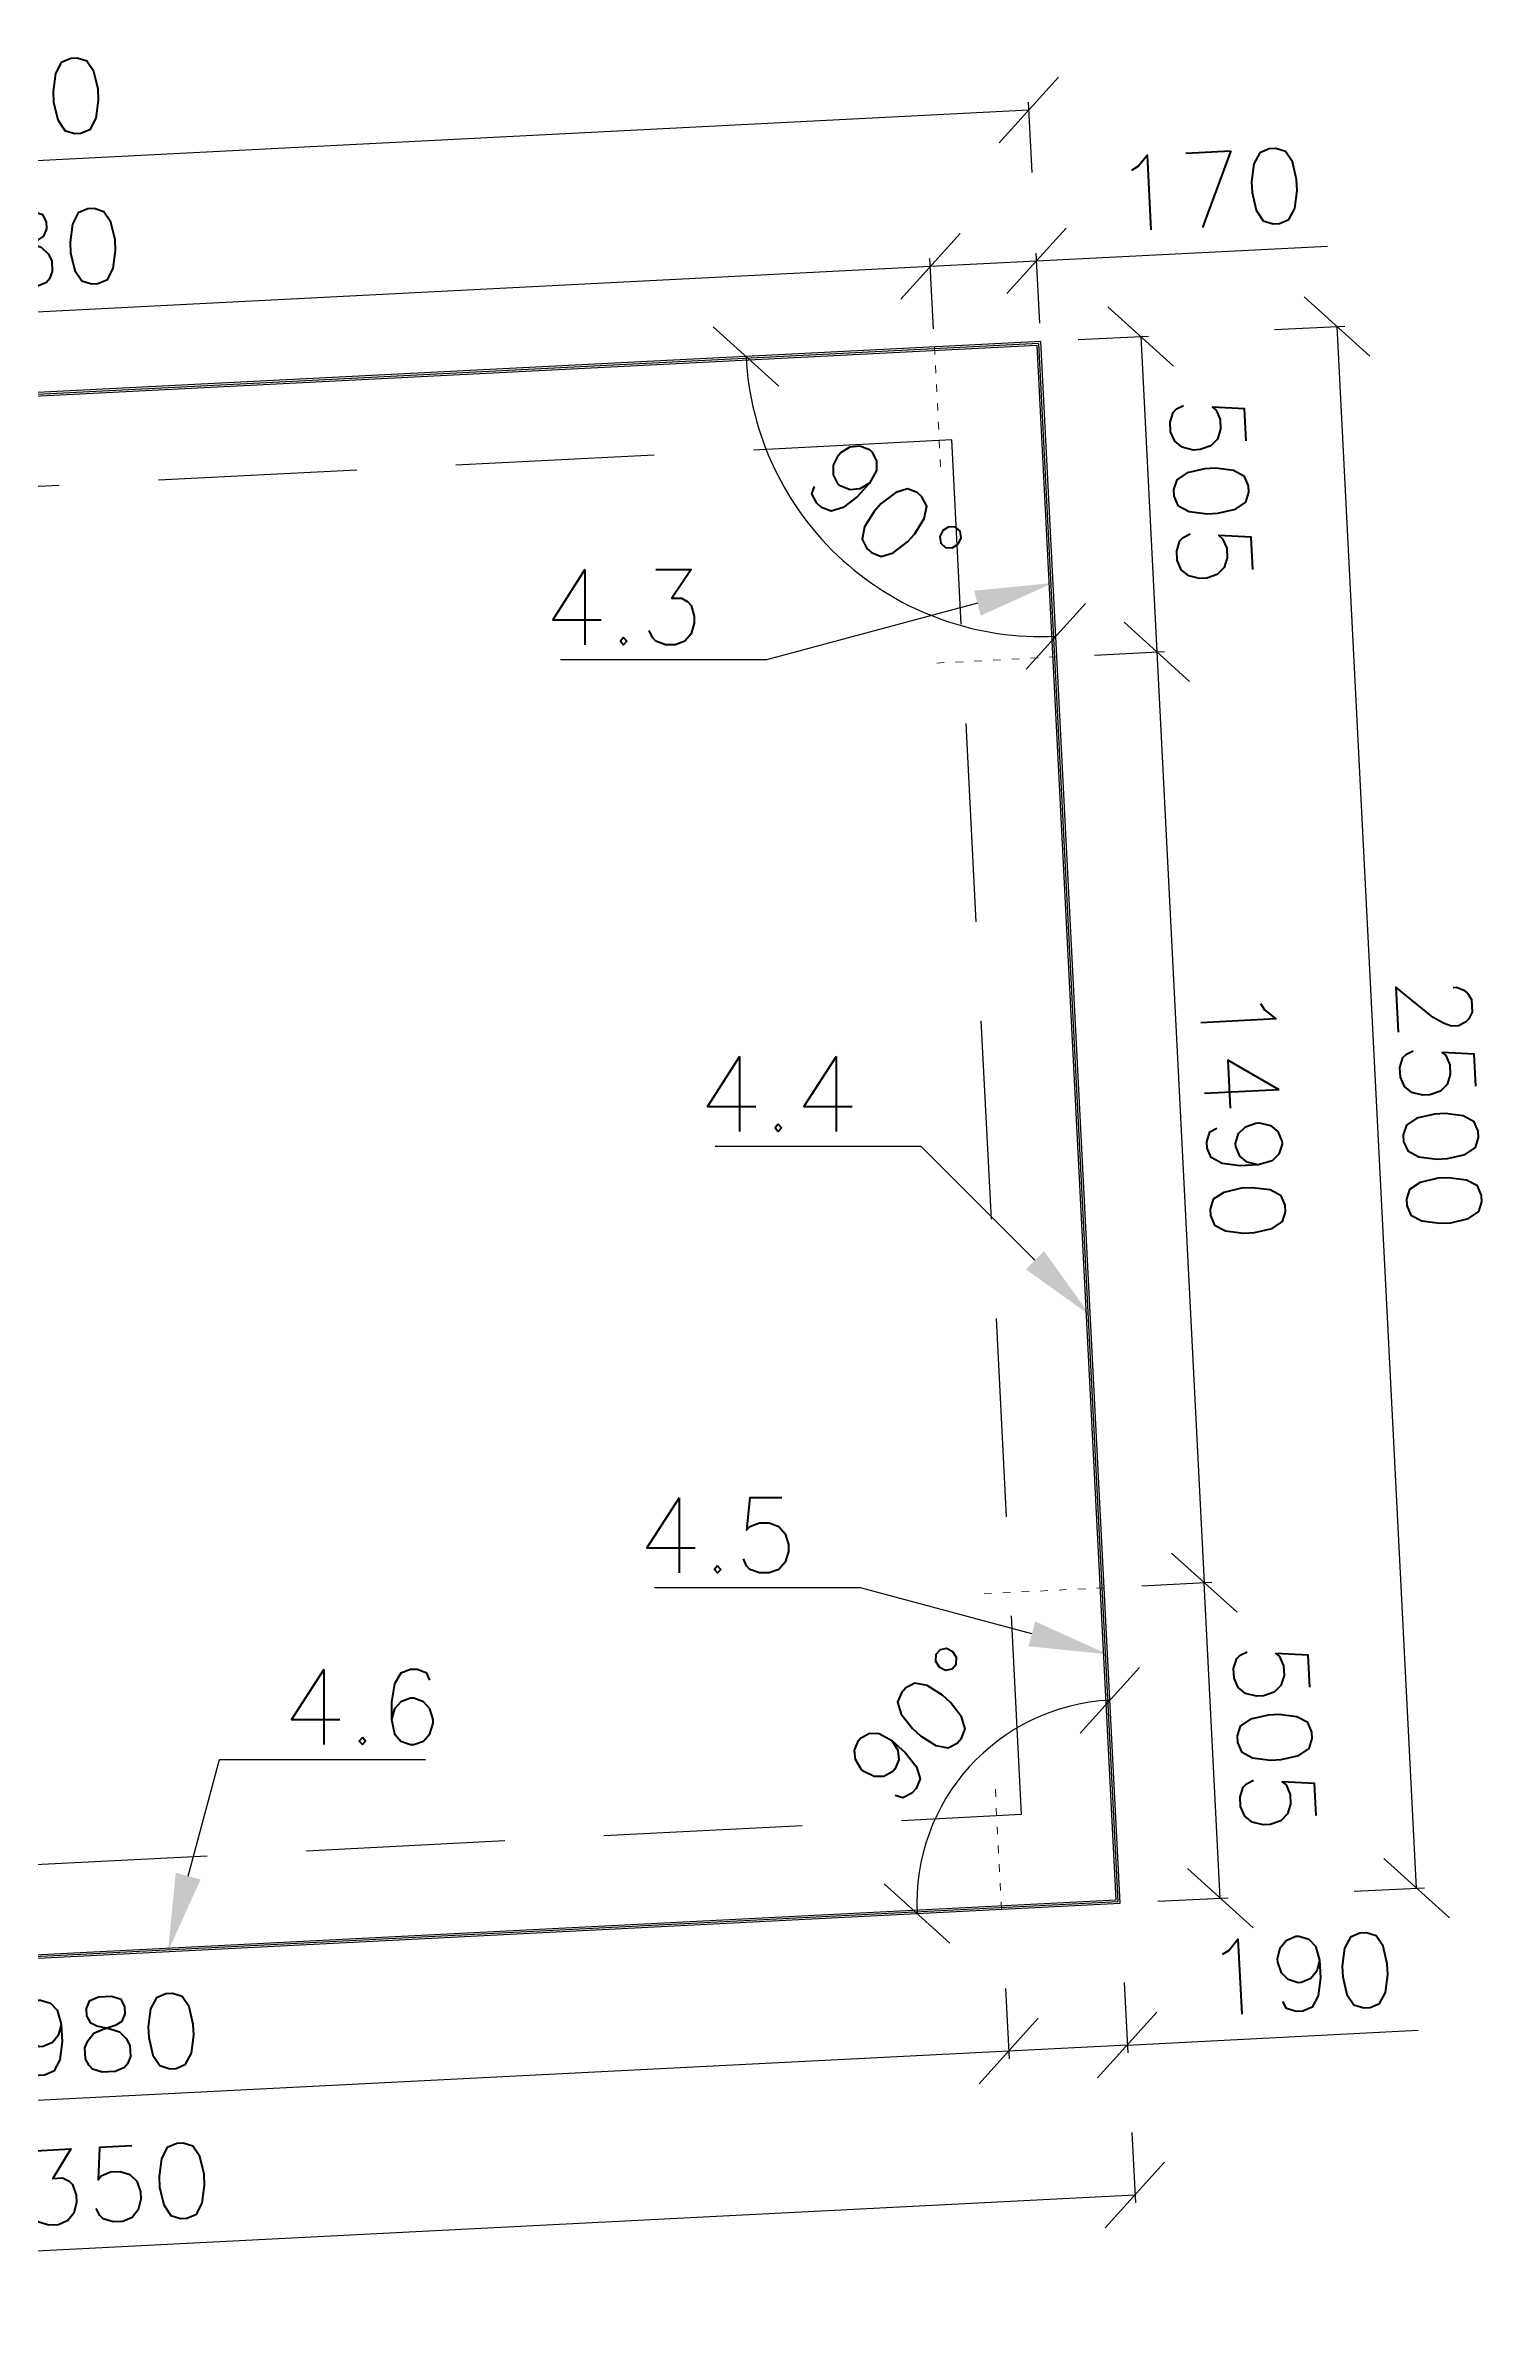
# Model space of a CAD drawing. Header units: millimetres. Extents: x 5046 to 47046, y -5997 to 25762.
# Drawn here: x 24080 to 26396, y 2287 to 5946 of the extents above; entities that cross this region are included whole.
import ezdxf
from ezdxf import colors
from ezdxf.entities.mleader import LeaderData, LeaderLine
from ezdxf.math import Vec2, Vec3

# ---------------------------------------------------------------- set-up
doc = ezdxf.new("R2010")
doc.units = ezdxf.units.MM
doc.linetypes.add('ACAD_ISO03W100', pattern=[30, 12, -18])
doc.linetypes.add('HIDDEN2', pattern=[4.7625, 3.175, -1.5875])
doc.layers.get('0').update_dxf_attribs({"lineweight": 0})
doc.layers.get('Defpoints').update_dxf_attribs({"lineweight": 0})
doc.layers.add('DIM', color=3, linetype='Continuous', lineweight=0)
doc.layers.add('Przerywana', color=230, linetype='ACAD_ISO03W100', lineweight=0)
doc.layers.add('L_KS2 350', color=150, linetype='Continuous')
doc.layers.add('L_KS_inderside', color=40, linetype='HIDDEN2')
doc.styles.add('Skala 1-50', font='simplex.shx', dxfattribs={"height": 120})
doc.dimstyles.new('Skala 1-50', dxfattribs={"dimtxt": 12, "dimasz": 100, "dimexe": 12.5, "dimexo": 0.625, "dimgap": 40, "dimtad": 1, "dimdec": 0, "dimtxsty": 'Skala 1-50', "dimblk": 'OBLIQUE', "dimcen": 2.5, "dimadec": 0, "dimazin": 0, "dimtfac": 1, "dimtdec": 0, "dimtmove": 0, "dimatfit": 3, "dimldrblk": 'OBLIQUE', "dimfxl": 100, "dimfxlon": 1, "dimarcsym": 0})

# ---------------------------------------------------------------- blocks, each defined once
blk = doc.blocks.new('_Oblique')
at = {"color": 0, "linetype": 'ByBlock', "lineweight": -2}
blk.add_line((-0.5, -0.5), (0.5, 0.5), dxfattribs=at)
blk = doc.blocks.new('*D450')
at = {"layer": 'Defpoints', "color": 0}
for p in [(25797.4, 2976.4), (22451.7, 2806.2), (25821.1, 2509.9)]:
    blk.add_point(p, dxfattribs=at)
at = {"layer": 'DIM', "color": 0, "lineweight": -2}
for p, q in [((25816, 2609.8), (25821.8, 2497.4)), ((22475.4, 2339.7), (25821.1, 2509.9)), ((22470.4, 2439.6), (22476.1, 2327.3))]:
    blk.add_line(p, q, dxfattribs=at)
at = {"layer": 'DIM', "color": 0, "linetype": 'ByBlock', "lineweight": -2, "xscale": 100, "yscale": 100, "zscale": 100}
for p, rotation in [((25821.1, 2509.9), 2.911440891904487), ((22475.4, 2339.7), 182.9114408919045)]:
    blk.add_blockref('_Oblique', p, dxfattribs=dict(at, rotation=rotation))
at = {"layer": 'DIM', "color": 0, "insert": (24143.2, 2524.7), "char_height": 120, "attachment_point": 5, "rotation": 2.9114, "style": 'Skala 1-50'}
blk.add_mtext('3350', dxfattribs=at)
blk = doc.blocks.new('*D452')
at = {"layer": 'Defpoints', "color": 0}
for p in [(25651.6, 5843.3), (25670.4, 5473.1), (22324.7, 5303)]:
    blk.add_point(p, dxfattribs=at)
at = {"layer": 'DIM', "color": 0, "lineweight": -2}
for p, q in [((25656.7, 5743.4), (25651, 5855.7)), ((22305.9, 5673.1), (25651.6, 5843.3)), ((22311, 5573.2), (22305.3, 5685.6))]:
    blk.add_line(p, q, dxfattribs=at)
at = {"layer": 'DIM', "color": 0, "linetype": 'ByBlock', "lineweight": -2, "xscale": 100, "yscale": 100, "zscale": 100}
for p, rotation in [((25651.6, 5843.3), 2.911440891904487), ((22305.9, 5673.1), 182.9114408919045)]:
    blk.add_blockref('_Oblique', p, dxfattribs=dict(at, rotation=rotation))
at = {"layer": 'DIM', "color": 0, "insert": (23973.7, 5858.1), "char_height": 120, "attachment_point": 5, "rotation": 2.9114, "style": 'Skala 1-50'}
blk.add_mtext('3350', dxfattribs=at)
blk = doc.blocks.new('*D488')
at = {"layer": 'Defpoints', "color": 0}
for p in [(25494.1, 5593.5), (25500.6, 5464.5), (22524.5, 5313.1)]:
    blk.add_point(p, dxfattribs=at)
at = {"layer": 'DIM', "color": 0, "lineweight": -2}
for p, q in [((25499.2, 5493.6), (25493.4, 5605.9)), ((22517.9, 5442.1), (25494.1, 5593.5)), ((22523, 5342.2), (22517.3, 5454.6))]:
    blk.add_line(p, q, dxfattribs=at)
at = {"layer": 'DIM', "color": 0, "linetype": 'ByBlock', "lineweight": -2, "xscale": 100, "yscale": 100, "zscale": 100}
for p, rotation in [((25494.1, 5593.5), 2.911440891904368), ((22517.9, 5442.1), 182.9114408919044)]:
    blk.add_blockref('_Oblique', p, dxfattribs=dict(at, rotation=rotation))
at = {"layer": 'DIM', "color": 0, "insert": (24000.9, 5617.6), "char_height": 120, "attachment_point": 5, "rotation": 2.9114, "style": 'Skala 1-50'}
blk.add_mtext('2980', dxfattribs=at)
blk = doc.blocks.new('*D489')
at = {"layer": 'Defpoints', "color": 0}
for p in [(25663.9, 5602.1), (25500.6, 5464.5), (25670.4, 5473.1)]:
    blk.add_point(p, dxfattribs=at)
at = {"layer": 'DIM', "color": 0, "lineweight": -2}
for p, q in [((25499.2, 5493.6), (25493.4, 5605.9)), ((25494.1, 5593.5), (25663.9, 5602.1)), ((25668.9, 5502.2), (25663.2, 5614.6)), ((25663.9, 5602.1), (26129, 5625.7))]:
    blk.add_line(p, q, dxfattribs=at)
at = {"layer": 'DIM', "color": 0, "linetype": 'ByBlock', "lineweight": -2, "xscale": 100, "yscale": 100, "zscale": 100}
for p, rotation in [((25494.1, 5593.5), 182.9114408919065), ((25663.9, 5602.1), 2.911440891906485)]:
    blk.add_blockref('_Oblique', p, dxfattribs=dict(at, rotation=rotation))
at = {"layer": 'DIM', "color": 0, "insert": (25941.3, 5716.3), "char_height": 120, "attachment_point": 5, "rotation": 2.9114, "style": 'Skala 1-50'}
blk.add_mtext('170', dxfattribs=at)
blk = doc.blocks.new('*D497')
at = {"layer": 'Defpoints', "color": 0}
for p in [(25670.4, 5473.1), (25856.1, 4977), (25696.1, 4968.9)]:
    blk.add_point(p, dxfattribs=at)
at = {"layer": 'DIM', "color": 0, "lineweight": -2}
for p, q in [((25730.6, 5476.2), (25842.9, 5481.9)), ((25830.5, 5481.3), (25856.1, 4977)), ((25756.2, 4971.9), (25868.6, 4977.6))]:
    blk.add_line(p, q, dxfattribs=at)
at = {"layer": 'DIM', "color": 0, "linetype": 'ByBlock', "lineweight": -2, "xscale": 100, "yscale": 100, "zscale": 100}
for p, rotation in [((25830.5, 5481.3), 92.91144089190531), ((25856.1, 4977), 272.9114408919053)]:
    blk.add_blockref('_Oblique', p, dxfattribs=dict(at, rotation=rotation))
at = {"layer": 'DIM', "color": 0, "insert": (25943.1, 5234.2), "char_height": 120, "attachment_point": 5, "rotation": 272.9114, "style": 'Skala 1-50'}
blk.add_mtext('505', dxfattribs=at)
blk = doc.blocks.new('*D498')
at = {"layer": 'Defpoints', "color": 0}
for p in [(25771.8, 3480.7), (25931.8, 3488.8), (25797.4, 2976.4)]:
    blk.add_point(p, dxfattribs=at)
at = {"layer": 'DIM', "color": 0, "lineweight": -2}
for p, q in [((25831.9, 3483.7), (25944.3, 3489.5)), ((25957.4, 2984.5), (25931.8, 3488.8)), ((25857.6, 2979.4), (25969.9, 2985.1))]:
    blk.add_line(p, q, dxfattribs=at)
at = {"layer": 'DIM', "color": 0, "linetype": 'ByBlock', "lineweight": -2, "xscale": 100, "yscale": 100, "zscale": 100}
for p, rotation in [((25931.8, 3488.8), 92.9114408919054), ((25957.4, 2984.5), 272.9114408919054)]:
    blk.add_blockref('_Oblique', p, dxfattribs=dict(at, rotation=rotation))
at = {"layer": 'DIM', "color": 0, "insert": (26044.5, 3241.7), "char_height": 120, "attachment_point": 5, "rotation": 272.9114, "style": 'Skala 1-50'}
blk.add_mtext('505', dxfattribs=at)
blk = doc.blocks.new('*D499')
at = {"layer": 'Defpoints', "color": 0}
for p in [(25696.1, 4968.9), (25771.8, 3480.7), (25931.8, 3488.8)]:
    blk.add_point(p, dxfattribs=at)
at = {"layer": 'DIM', "color": 0, "lineweight": -2}
for p, q in [((25756.2, 4971.9), (25868.6, 4977.6)), ((25856.1, 4977), (25931.8, 3488.8)), ((25831.9, 3483.7), (25944.3, 3489.5))]:
    blk.add_line(p, q, dxfattribs=at)
at = {"layer": 'DIM', "color": 0, "linetype": 'ByBlock', "lineweight": -2, "xscale": 100, "yscale": 100, "zscale": 100}
for p, rotation in [((25856.1, 4977), 92.91144089190554), ((25931.8, 3488.8), 272.9114408919056)]:
    blk.add_blockref('_Oblique', p, dxfattribs=dict(at, rotation=rotation))
at = {"layer": 'DIM', "color": 0, "insert": (25993.8, 4238), "char_height": 120, "attachment_point": 5, "rotation": 272.9114, "style": 'Skala 1-50'}
blk.add_mtext('1490', dxfattribs=at)
blk = doc.blocks.new('*D500')
at = {"layer": 'Defpoints', "color": 0}
for p in [(25607.6, 2966.7), (25797.4, 2976.4), (25619.2, 2739.9)]:
    blk.add_point(p, dxfattribs=at)
at = {"layer": 'DIM', "color": 0, "lineweight": -2}
for p, q in [((25614.1, 2839.8), (25619.8, 2727.5)), ((25803.9, 2849.5), (25809.6, 2737.1)), ((25808.9, 2749.6), (25619.2, 2739.9)), ((25808.9, 2749.6), (26274, 2773.2))]:
    blk.add_line(p, q, dxfattribs=at)
at = {"layer": 'DIM', "color": 0, "linetype": 'ByBlock', "lineweight": -2, "xscale": 100, "yscale": 100, "zscale": 100}
for p, rotation in [((25619.2, 2739.9), 182.9114408919045), ((25808.9, 2749.6), 2.911440891904482)]:
    blk.add_blockref('_Oblique', p, dxfattribs=dict(at, rotation=rotation))
at = {"layer": 'DIM', "color": 0, "insert": (26086.3, 2863.8), "char_height": 120, "attachment_point": 5, "rotation": 2.9114, "style": 'Skala 1-50'}
blk.add_mtext('190', dxfattribs=at)
blk = doc.blocks.new('*D501')
at = {"layer": 'Defpoints', "color": 0}
for p in [(25607.6, 2966.7), (22631.5, 2815.3), (22643, 2588.6)]:
    blk.add_point(p, dxfattribs=at)
at = {"layer": 'DIM', "color": 0, "lineweight": -2}
for p, q in [((25614.1, 2839.8), (25619.8, 2727.5)), ((25619.2, 2739.9), (22643, 2588.6)), ((22637.9, 2688.4), (22643.7, 2576.1))]:
    blk.add_line(p, q, dxfattribs=at)
at = {"layer": 'DIM', "color": 0, "linetype": 'ByBlock', "lineweight": -2, "xscale": 100, "yscale": 100, "zscale": 100}
for p, rotation in [((25619.2, 2739.9), 2.91144089190353), ((22643, 2588.6), 182.9114408919035)]:
    blk.add_blockref('_Oblique', p, dxfattribs=dict(at, rotation=rotation))
at = {"layer": 'DIM', "color": 0, "insert": (24126, 2764.1), "char_height": 120, "attachment_point": 5, "rotation": 2.9114, "style": 'Skala 1-50'}
blk.add_mtext('2980', dxfattribs=at)
blk = doc.blocks.new('*D507')
at = {"layer": 'Defpoints', "color": 0}
for p in [(26144.3, 5497.2), (25670.4, 5473.1), (25797.4, 2976.4)]:
    blk.add_point(p, dxfattribs=at)
at = {"layer": 'DIM', "color": 0, "lineweight": -2}
for p, q in [((26044.4, 5492.2), (26156.8, 5497.9)), ((26271.3, 3000.5), (26144.3, 5497.2)), ((26171.4, 2995.4), (26283.8, 3001.1))]:
    blk.add_line(p, q, dxfattribs=at)
at = {"layer": 'DIM', "color": 0, "linetype": 'ByBlock', "lineweight": -2, "xscale": 100, "yscale": 100, "zscale": 100}
for p, rotation in [((26144.3, 5497.2), 92.91144089190547), ((26271.3, 3000.5), 272.9114408919054)]:
    blk.add_blockref('_Oblique', p, dxfattribs=dict(at, rotation=rotation))
at = {"layer": 'DIM', "color": 0, "insert": (26307.7, 4253.9), "char_height": 120, "attachment_point": 5, "rotation": 272.9114, "style": 'Skala 1-50'}
blk.add_mtext('2500', dxfattribs=at)
blk = doc.blocks.new('*D936')
at = {"layer": 'Defpoints', "color": 0}
for p in [(25670.4, 5473.1), (22324.7, 5303), (22324.7, 5303), (22602.6, 4873.6), (22451.7, 2806.2)]:
    blk.add_point(p, dxfattribs=at)
at = {"layer": 'DIM', "color": 0, "lineweight": -2}
blk.add_arc((22324.7, 5303), 511.5, 272.9114, 2.9114, dxfattribs=at)
at = {"layer": 'DIM', "color": 0, "linetype": 'ByBlock', "lineweight": -2, "xscale": 100, "yscale": 100, "zscale": 100}
for p, rotation in [((22835.6, 5329), 92.9114408919045), ((22350.7, 4792.2), 182.9114408919054)]:
    blk.add_blockref('_Oblique', p, dxfattribs=dict(at, rotation=rotation))
at = {"layer": 'DIM', "color": 0, "insert": (22630.1, 5027.2), "char_height": 120, "attachment_point": 5, "rotation": 47.9114, "style": 'Skala 1-50'}
blk.add_mtext('90%%d', dxfattribs=at)
blk = doc.blocks.new('*D937')
at = {"layer": 'Defpoints', "color": 0}
for p in [(25670.4, 5473.1), (25670.4, 5473.1), (22324.7, 5303), (25274.4, 5216.8), (25797.4, 2976.4)]:
    blk.add_point(p, dxfattribs=at)
at = {"layer": 'DIM', "color": 0, "lineweight": -2}
blk.add_arc((25670.4, 5473.1), 471.7, 182.9114, 272.9114, dxfattribs=at)
at = {"layer": 'DIM', "color": 0, "linetype": 'ByBlock', "lineweight": -2, "xscale": 100, "yscale": 100, "zscale": 100}
for p, rotation in [((25199.3, 5449.2), 92.9114408919045), ((25694.4, 5002), 2.911440891905473)]:
    blk.add_blockref('_Oblique', p, dxfattribs=dict(at, rotation=rotation))
at = {"layer": 'DIM', "color": 0, "insert": (25421.3, 5197.3), "char_height": 120, "attachment_point": 5, "rotation": 317.9114, "style": 'Skala 1-50'}
blk.add_mtext('90%%d', dxfattribs=at)
blk = doc.blocks.new('*D938')
at = {"layer": 'Defpoints', "color": 0}
for p in [(22324.7, 5303), (22719.5, 2979.5), (25797.4, 2976.4), (22451.7, 2806.2), (22451.7, 2806.2)]:
    blk.add_point(p, dxfattribs=at)
at = {"layer": 'DIM', "color": 0, "lineweight": -2}
blk.add_arc((22451.7, 2806.2), 318.9, 2.9114, 92.9114, dxfattribs=at)
at = {"layer": 'DIM', "color": 0, "linetype": 'ByBlock', "lineweight": -2, "xscale": 100, "yscale": 100, "zscale": 100}
for p, rotation in [((22435.5, 3124.7), 182.9114408919054), ((22770.3, 2822.4), 272.9114408919045)]:
    blk.add_blockref('_Oblique', p, dxfattribs=dict(at, rotation=rotation))
at = {"layer": 'DIM', "color": 0, "insert": (22732.5, 3117.1), "char_height": 120, "attachment_point": 5, "rotation": 317.9114, "style": 'Skala 1-50'}
blk.add_mtext('90%%d', dxfattribs=at)
blk = doc.blocks.new('*D939')
at = {"layer": 'Defpoints', "color": 0}
for p in [(25670.4, 5473.1), (25620.8, 3249.2), (25797.4, 2976.4), (25797.4, 2976.4), (22451.7, 2806.2)]:
    blk.add_point(p, dxfattribs=at)
at = {"layer": 'DIM', "color": 0, "lineweight": -2}
blk.add_arc((25797.4, 2976.4), 325, 92.9114, 182.9114, dxfattribs=at)
at = {"layer": 'DIM', "color": 0, "linetype": 'ByBlock', "lineweight": -2, "xscale": 100, "yscale": 100, "zscale": 100}
for p, rotation in [((25780.9, 3300.9), 2.911440891905472), ((25472.8, 2959.9), 272.9114408919045)]:
    blk.add_blockref('_Oblique', p, dxfattribs=dict(at, rotation=rotation))
at = {"layer": 'DIM', "color": 0, "insert": (25482, 3261.2), "char_height": 120, "attachment_point": 5, "rotation": 47.9114, "style": 'Skala 1-50'}
blk.add_mtext('90%%d', dxfattribs=at)

msp = doc.modelspace()

# ---------------------------------------------------------------- linework, layer by layer
at = {"layer": 'L_KS2 350'}
msp.add_lwpolyline([(22324.7, 5303), (22451.7, 2806.2), (25797.4, 2976.4), (25670.4, 5473.1), (22324.7, 5303)], dxfattribs=at)
for points in [[(22327.9, 5300.1), (22454.6, 2809.4), (25794.3, 2979.2), (25667.6, 5470)], [(22331, 5297.3), (22457.4, 2812.5), (25791.1, 2982), (25664.7, 5466.8)]]:
    msp.add_lwpolyline(points, close=True, dxfattribs=at)
at = {"layer": 'L_KS_inderside', "color": 150, "ltscale": 100}
msp.add_lwpolyline([(22482.2, 5160.8), (22593.9, 2963.6), (25640, 3118.5), (25528.2, 5315.7)], close=True, dxfattribs=at)
at = {"layer": 'Przerywana'}
for p, q in [((25500.6, 5464.5), (25510.9, 5263.2)), ((25696.1, 4968.9), (25496.3, 4958.7)), ((25771.8, 3480.7), (25572, 3470.5)), ((25607.6, 2966.7), (25597.5, 3166.5))]:
    msp.add_line(p, q, dxfattribs=at)

# ---------------------------------------------------------------- dimensions: what is measured, and where the dimension line sits
at = {"layer": 'DIM'}
for p1, p2, distance, picture, middle in [((22324.7, 5303), (25670.4, 5473.1), 370.6, '*D452', (23973.7, 5858.1)), ((25500.6, 5464.5), (25670.4, 5473.1), 129.1, '*D489', (25941.3, 5716.3)), ((22524.5, 5313.1), (25500.6, 5464.5), 129.1, '*D488', (24000.9, 5617.6)), ((25797.4, 2976.4), (25670.4, 5473.1), -474.5, '*D507', (26307.7, 4253.9)), ((25670.4, 5473.1), (25696.1, 4968.9), 160.2, '*D497', (25943.1, 5234.2)), ((25696.1, 4968.9), (25771.8, 3480.7), 160.2, '*D499', (25993.8, 4238)), ((25797.4, 2976.4), (25771.8, 3480.7), -160.2, '*D498', (26044.5, 3241.7)), ((22451.7, 2806.2), (25797.4, 2976.4), -467.1, '*D450', (24143.2, 2524.7)), ((25607.6, 2966.7), (22631.5, 2815.3), 227.1, '*D501', (24126, 2764.1))]:
    dim = msp.add_aligned_dim(p1=p1, p2=p2, distance=distance, dimstyle='Skala 1-50', dxfattribs=at)
    dim.commit()
    dim.dimension.update_dxf_attribs({"geometry": picture, "text_midpoint": middle})
for base, line1, line2, picture, middle in [((25274.4, 5216.8), ((25797.4, 2976.4), (25670.4, 5473.1)), ((25670.4, 5473.1), (22324.7, 5303)), '*D937', (25421.3, 5197.3)), ((22602.6, 4873.6), ((25670.4, 5473.1), (22324.7, 5303)), ((22324.7, 5303), (22451.7, 2806.2)), '*D936', (22630.1, 5027.2)), ((25620.8, 3249.2), ((22451.7, 2806.2), (25797.4, 2976.4)), ((25797.4, 2976.4), (25670.4, 5473.1)), '*D939', (25482, 3261.2)), ((22719.5, 2979.5), ((22451.7, 2806.2), (25797.4, 2976.4)), ((22324.7, 5303), (22451.7, 2806.2)), '*D938', (22732.5, 3117.1))]:
    dim = msp.add_angular_dim_2l(base=base, line1=line1, line2=line2, dimstyle='Skala 1-50', dxfattribs=at)
    dim.commit()
    dim.dimension.update_dxf_attribs({"geometry": picture, "text_midpoint": middle})
dim = msp.add_linear_dim(base=(25619.2, 2739.9), p1=(25797.4, 2976.4), p2=(25607.6, 2966.7), angle=182.9114, dimstyle='Skala 1-50', dxfattribs=at)
dim.commit()
dim.dimension.update_dxf_attribs({"geometry": '*D500', "text_midpoint": (26091.4, 2764), "dimtype": 161})

# ---------------------------------------------------------------- leaders
ml = msp.add_multileader_mtext('Standard', dxfattribs=at)
ml.set_content('4.3', style='Skala 1-50')
ml.set_leader_properties()
ml.build(insert=Vec2(0, 0))
ml.multileader.update_dxf_attribs({"has_text_frame": 1, "text_left_attachment_type": 5, "text_right_attachment_type": 5, "dogleg_length": 50, "arrow_head_size": 125})
ctx = ml.context
ctx.base_point, ctx.char_height, ctx.arrow_head_size, ctx.landing_gap_size, ctx.plane_origin = Vec3(24830.7, 4964.4), 120, 125, 50, Vec3(25690.1, 5087.1)
ctx.left_attachment, ctx.right_attachment, ctx.text_align_type = 5, 5, 2
notes = []
notes.append((ctx, [(0, (1, 1, 0), (25232.1, 4964.4), (-1, 0), 50, [(0, [(25690.1, 5087.1)], 0, [])])]))
ctx.mtext.insert, ctx.mtext.alignment, ctx.mtext.flow_direction = Vec3(25132.1, 5108.4), 3, 5
ml = msp.add_multileader_mtext('Standard', dxfattribs=at)
ml.set_content('4.4', style='Skala 1-50')
ml.set_leader_properties()
ml.build(insert=Vec2(0, 0))
ml.multileader.update_dxf_attribs({"has_text_frame": 1, "text_left_attachment_type": 5, "text_right_attachment_type": 5, "dogleg_length": 50, "arrow_head_size": 125})
ctx = ml.context
ctx.base_point, ctx.char_height, ctx.arrow_head_size, ctx.landing_gap_size, ctx.plane_origin = Vec3(25072.2, 4186.2), 120, 125, 50, Vec3(25749.6, 3916)
ctx.left_attachment, ctx.right_attachment, ctx.text_align_type = 5, 5, 2
notes.append((ctx, [(0, (1, 1, 0), (25479.4, 4186.2), (-1, 0), 50, [(0, [(25749.6, 3916)], 0, [])])]))
ctx.mtext.insert, ctx.mtext.alignment, ctx.mtext.flow_direction = Vec3(25379.4, 4330.2), 3, 5
ml = msp.add_multileader_mtext('Standard', dxfattribs=at)
ml.set_content('4.5', style='Skala 1-50')
ml.set_leader_properties()
ml.build(insert=Vec2(0, 0))
ml.multileader.update_dxf_attribs({"has_text_frame": 1, "text_left_attachment_type": 5, "text_right_attachment_type": 5, "dogleg_length": 50, "arrow_head_size": 125})
ctx = ml.context
ctx.base_point, ctx.char_height, ctx.arrow_head_size, ctx.landing_gap_size, ctx.plane_origin = Vec3(24981, 3480.3), 120, 125, 50, Vec3(25777.1, 3374.5)
ctx.left_attachment, ctx.right_attachment, ctx.text_align_type = 5, 5, 2
notes.append((ctx, [(0, (1, 1, 0), (25382.5, 3480.3), (-1, 0), 50, [(0, [(25777.1, 3374.5)], 0, [])])]))
ctx.mtext.insert, ctx.mtext.alignment, ctx.mtext.flow_direction = Vec3(25282.5, 3624.3), 3, 5
ml = msp.add_multileader_mtext('Standard', dxfattribs=at)
ml.set_content('4.6', style='Skala 1-50')
ml.set_leader_properties()
ml.build(insert=Vec2(0, 0))
ml.multileader.update_dxf_attribs({"has_text_frame": 1, "text_left_attachment_type": 5, "text_right_attachment_type": 5, "dogleg_length": 50, "arrow_head_size": 125})
ctx = ml.context
ctx.base_point, ctx.char_height, ctx.arrow_head_size, ctx.landing_gap_size, ctx.plane_origin = Vec3(24407.4, 3205.9), 120, 125, 50, Vec3(24275.1, 2898.9)
ctx.left_attachment, ctx.right_attachment = 5, 5
notes.append((ctx, [(0, (1, 1, 0), (24357.4, 3205.9), (1, 0), 50, [(0, [(24275.1, 2898.9)], 0, [])])]))
ctx.mtext.insert, ctx.mtext.flow_direction = Vec3(24457.4, 3349.9), 5
for ctx, leaders in notes:
    for number, flags, end, landing, length, lines in leaders:
        leader = LeaderData()
        leader.index, (leader.has_last_leader_line, leader.has_dogleg_vector, leader.attachment_direction) = number, flags
        leader.last_leader_point, leader.dogleg_vector, leader.dogleg_length = Vec3(end), Vec3(landing), length
        for number, points, colour, breaks in lines:
            line = LeaderLine()
            line.index, line.vertices, line.color, line.breaks = number, Vec3.list(points), colors.encode_raw_color(colour), breaks
            leader.lines.append(line)
        ctx.leaders.append(leader)

doc.saveas('drawing.dxf')
